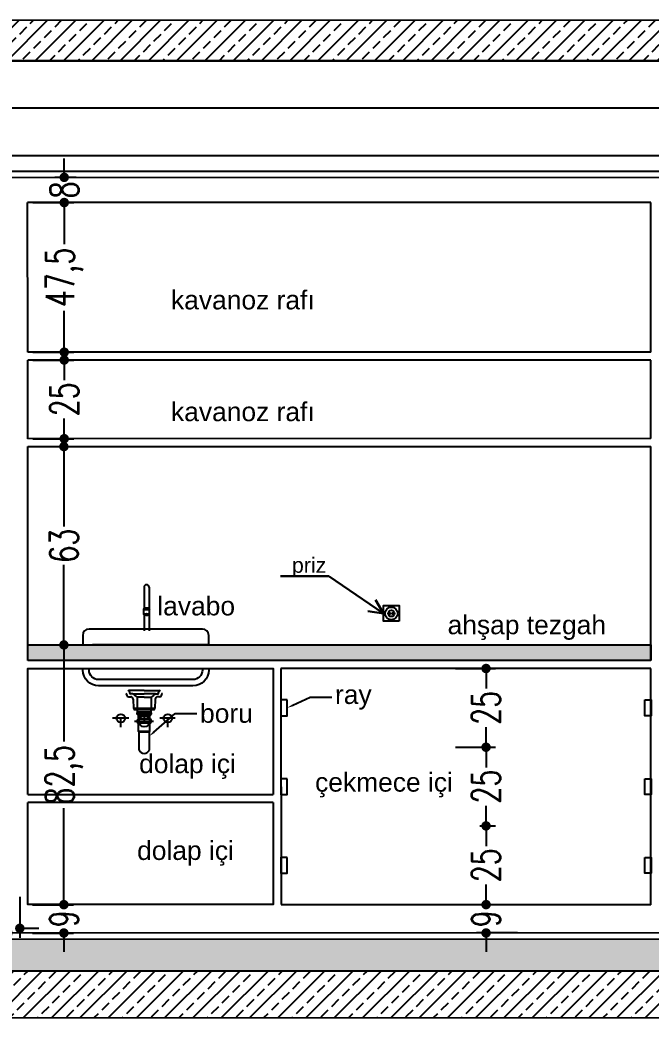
# Model space of a CAD drawing. Header units: millimetres. Extents: x 1064 to 14043, y 831 to 5538.
# Drawn here: x 9997 to 10197.5, y 2529.6 to 2846.6 of the extents above; entities that cross this region are included whole.
import ezdxf
from ezdxf import colors
from ezdxf.entities.mleader import LeaderData, LeaderLine
from ezdxf.math import Vec2, Vec3

# ---------------------------------------------------------------- set-up
doc = ezdxf.new("R2010")
doc.units = ezdxf.units.MM
for name, color, linetype in [('clad', 30, 'Continuous'), ('dim_sec', 193, 'Continuous'), ('furn', 134, 'Continuous'), ('furn_wet', 152, 'Continuous'), ('hatch_conc', 223, 'Continuous'), ('hatch_floor', 197, 'Continuous'), ('layout', 11, 'Continuous'), ('prizler elektrik', 2, 'Continuous'), ('Str_conc', 6, 'Continuous'), ('wall', 4, 'Continuous'), ('wipeout', 134, 'Continuous')]:
    doc.layers.add(name, color=color, linetype=linetype)
doc.layers.add('mobilya', color=30, linetype='Continuous', lineweight=30)
doc.layers.add('transparan', color=7, linetype='Continuous', transparency=0.75)
doc.styles.add('antet', font='arial.ttf')
doc.styles.add('dim', font='simplex.shx', dxfattribs={"width": 0.7})
doc.styles.get("Standard").update_dxf_attribs({"font": 'arial.ttf'})
doc.dimstyles.new('1_50', dxfattribs={"dimtxt": 9, "dimasz": 3, "dimexe": 3, "dimexo": 0, "dimgap": 1, "dimtad": 0, "dimdec": 1, "dimzin": 11, "dimtxsty": 'dim', "dimblk": 'DOT', "dimcen": 1.5, "dimdle": 1.25, "dimclrt": 2, "dimadec": 0, "dimazin": 0, "dimtfac": 1.25, "dimtdec": 1, "dimtix": 1, "dimtofl": 0, "dimtmove": 1, "dimatfit": 3, "dimldrblk": 'DOT', "dimfxl": 10, "dimfxlon": 1, "dimtolj": 1, "dimtzin": 0, "dimarcsym": 0})

# ---------------------------------------------------------------- blocks, each defined once
blk = doc.blocks.new('TS122BCF')
at = {"layer": 'furn_wet'}
for p, q in [((-0.0078, 0.2395), (-0.0078, 0.2316)), ((-0.0078, 0.2316), (-0.0078, 0.1718)), ((0.0078, 0.2395), (0.0078, 0.1716)), ((-0.0091, 0.1527), (-0.0091, 0.1673)), ((0.0091, 0.1527), (0.0091, 0.1673)), ((-0.0078, 0.1518), (-0.0078, 0.151)), ((-0.0078, 0.151), (-0.0078, 0.1004)), ((0.0078, 0.1518), (0.0078, 0.1004))]:
    blk.add_line(p, q, dxfattribs=at)
at = {"layer": 'furn_wet', "flags": 128}
for points in [[(0.0091, 0.1673), (0.0089, 0.1676), (0.0084, 0.1679), (0.0077, 0.1682), (0.0067, 0.1684), (0.0054, 0.1686), (0.004, 0.1688), (0.0025, 0.1689), (0.0008, 0.169), (-0.0009, 0.169), (-0.0025, 0.1689), (-0.0041, 0.1688), (-0.0055, 0.1686), (-0.0067, 0.1684), (-0.0077, 0.1682), (-0.0085, 0.1679), (-0.0089, 0.1676), (-0.0091, 0.1673)], [(0.0091, 0.1662), (0.0089, 0.1665), (0.0084, 0.1668), (0.0077, 0.1671), (0.0067, 0.1673), (0.0054, 0.1675), (0.004, 0.1677), (0.0025, 0.1678), (0.0008, 0.1679), (-0.0009, 0.1679), (-0.0025, 0.1678), (-0.0041, 0.1677), (-0.0055, 0.1675), (-0.0067, 0.1673), (-0.0077, 0.1671), (-0.0085, 0.1668), (-0.0089, 0.1665), (-0.0091, 0.1662)], [(0.0078, 0.1719), (0.0068, 0.1721), (0.0056, 0.1724), (0.0041, 0.1725), (0.0025, 0.1726), (0.0009, 0.1727), (-0.0009, 0.1727), (-0.0025, 0.1726), (-0.0041, 0.1725), (-0.0056, 0.1724), (-0.0068, 0.1721), (-0.0078, 0.1719)]]:
    blk.add_lwpolyline(points, dxfattribs=at)
blk.add_lwpolyline([(-0.0091, 0.1527), (-0.0089, 0.1524), (-0.0084, 0.1521), (-0.0076, 0.1518), (-0.0066, 0.1515), (-0.0053, 0.1513), (-0.0038, 0.1512), (-0.0021, 0.1511), (-0.0004, 0.151), (0.0013, 0.151), (0.003, 0.1511), (0.0045, 0.1512), (0.0059, 0.1514), (0.0071, 0.1516), (0.008, 0.1519), (0.0087, 0.1522), (0.009, 0.1525), (0.009, 0.1528), (0.0087, 0.1532), (0.008, 0.1534), (0.0071, 0.1537), (0.0059, 0.1539), (0.0045, 0.1541), (0.003, 0.1543), (0.0013, 0.1543), (-0.0004, 0.1544), (-0.0021, 0.1543), (-0.0038, 0.1542), (-0.0053, 0.154), (-0.0066, 0.1538), (-0.0076, 0.1536), (-0.0084, 0.1533), (-0.0089, 0.153)], close=True, dxfattribs=at)
at = {"layer": 'furn_wet'}
for centre, radius, start, end in [((0, 0.2395), 0.00782, 0, 180), ((-0.0206, 0.1729), 0.0128, 334.0868, 354.8489), ((0.0205, 0.1729), 0.0128, 185.1511, 205.9132)]:
    blk.add_arc(centre, radius, start, end, dxfattribs=at)
blk = doc.blocks.new('_Dot')
at = {"color": 0, "linetype": 'ByBlock', "lineweight": -2}
blk.add_line((-0.5, 0), (-1, 0), dxfattribs=at)
at = {"color": 0, "linetype": 'ByBlock', "const_width": 0.5}
blk.add_lwpolyline([(-0.25, 0, 1), (0.25, 0, 1)], format="xyb", close=True, dxfattribs=at)
blk = doc.blocks.new('*D117')
at = {"layer": 'Defpoints', "color": 0, "transparency": 16777216}
for p in [(10143.08, 2590.6), (10145.07, 2590.6), (10143.08, 2565.59)]:
    blk.add_point(p, dxfattribs=at)
at = {"layer": 'dim_sec', "color": 0, "lineweight": -2, "transparency": 16777216}
for p, q in [((10143.08, 2590.6), (10148.07, 2590.6)), ((10145.07, 2587.6), (10145.07, 2584.2)), ((10145.07, 2568.59), (10145.07, 2572)), ((10143.08, 2565.59), (10148.07, 2565.59))]:
    blk.add_line(p, q, dxfattribs=at)
at = {"layer": 'dim_sec', "color": 0, "lineweight": -2, "transparency": 16777216, "xscale": 3, "yscale": 3, "zscale": 3}
for p, rotation in [((10145.07, 2590.6), 90), ((10145.07, 2565.59), 270)]:
    blk.add_blockref('_Dot', p, dxfattribs=dict(at, rotation=rotation))
at = {"layer": 'dim_sec', "color": 2, "transparency": 16777216, "insert": (10145.07, 2578.1), "char_height": 9, "attachment_point": 5, "rotation": 90, "style": 'dim'}
blk.add_mtext('\\A1;25', dxfattribs=at)
blk = doc.blocks.new('*D118')
at = {"layer": 'Defpoints', "color": 0, "transparency": 16777216}
for p in [(10135.32, 2615.6), (10145.07, 2615.6), (10143.08, 2590.6)]:
    blk.add_point(p, dxfattribs=at)
at = {"layer": 'dim_sec', "color": 0, "lineweight": -2, "transparency": 16777216}
for p, q in [((10135.32, 2615.6), (10148.07, 2615.6)), ((10145.07, 2612.6), (10145.07, 2609.2)), ((10145.07, 2593.6), (10145.07, 2597)), ((10143.08, 2590.6), (10148.07, 2590.6))]:
    blk.add_line(p, q, dxfattribs=at)
at = {"layer": 'dim_sec', "color": 0, "lineweight": -2, "transparency": 16777216, "xscale": 3, "yscale": 3, "zscale": 3}
for p, rotation in [((10145.07, 2615.6), 90), ((10145.07, 2590.6), 270)]:
    blk.add_blockref('_Dot', p, dxfattribs=dict(at, rotation=rotation))
at = {"layer": 'dim_sec', "color": 2, "transparency": 16777216, "insert": (10145.07, 2603.1), "char_height": 9, "attachment_point": 5, "rotation": 90, "style": 'dim'}
blk.add_mtext('\\A1;25', dxfattribs=at)
blk = doc.blocks.new('*D119')
at = {"layer": 'Defpoints', "color": 0, "transparency": 16777216}
for p in [(10135.32, 2640.6), (10145.07, 2640.6), (10135.32, 2615.6)]:
    blk.add_point(p, dxfattribs=at)
at = {"layer": 'dim_sec', "color": 0, "lineweight": -2, "transparency": 16777216}
for p, q in [((10135.32, 2640.6), (10148.07, 2640.6)), ((10145.07, 2637.6), (10145.07, 2634.2)), ((10145.07, 2618.6), (10145.07, 2622)), ((10135.32, 2615.6), (10148.07, 2615.6))]:
    blk.add_line(p, q, dxfattribs=at)
at = {"layer": 'dim_sec', "color": 0, "lineweight": -2, "transparency": 16777216, "xscale": 3, "yscale": 3, "zscale": 3}
for p, rotation in [((10145.07, 2640.6), 90), ((10145.07, 2615.6), 270)]:
    blk.add_blockref('_Dot', p, dxfattribs=dict(at, rotation=rotation))
at = {"layer": 'dim_sec', "color": 2, "transparency": 16777216, "insert": (10145.07, 2628.1), "char_height": 9, "attachment_point": 5, "rotation": 90, "style": 'dim'}
blk.add_mtext('\\A1;25', dxfattribs=at)
blk = doc.blocks.new('*D148')
at = {"layer": 'Defpoints', "color": 0, "transparency": 16777216}
for p in [(9981.96, 2574.3), (9996.96, 2574.3), (9996.96, 2558.07)]:
    blk.add_point(p, dxfattribs=at)
at = {"layer": 'dim_sec', "color": 0, "lineweight": -2, "transparency": 16777216}
for p, q in [((9981.96, 2568.07), (9981.96, 2555.07)), ((9996.96, 2568.07), (9996.96, 2555.07)), ((9978.96, 2558.07), (9975.96, 2558.07)), ((9999.96, 2558.07), (10002.96, 2558.07))]:
    blk.add_line(p, q, dxfattribs=at)
at = {"layer": 'dim_sec', "color": 0, "lineweight": -2, "transparency": 16777216, "xscale": 3, "yscale": 3, "zscale": 3}
for p, rotation in [((9981.96, 2558.07), 359.9993351884177), ((9996.96, 2558.07), 179.9993351884177)]:
    blk.add_blockref('_Dot', p, dxfattribs=dict(at, rotation=rotation))
at = {"layer": 'dim_sec', "color": 2, "transparency": 16777216, "insert": (9989.46, 2558.07), "char_height": 9, "attachment_point": 5, "rotation": 359.9993, "style": 'dim'}
blk.add_mtext('\\A1;15', dxfattribs=at)
blk = doc.blocks.new('*D149')
at = {"layer": 'Defpoints', "color": 0, "transparency": 16777216}
for p in [(9997.04, 2648.1), (9997.04, 2565.58), (10010.96, 2565.58)]:
    blk.add_point(p, dxfattribs=at)
at = {"layer": 'dim_sec', "color": 0, "lineweight": -2, "transparency": 16777216}
for p, q in [((10000.96, 2648.1), (10013.96, 2648.1)), ((10010.96, 2645.1), (10010.96, 2617.44)), ((10010.96, 2568.58), (10010.96, 2596.24)), ((10000.96, 2565.58), (10013.96, 2565.58))]:
    blk.add_line(p, q, dxfattribs=at)
at = {"layer": 'dim_sec', "color": 0, "lineweight": -2, "transparency": 16777216, "xscale": 3, "yscale": 3, "zscale": 3}
for p, rotation in [((10010.96, 2648.1), 90), ((10010.96, 2565.58), 270)]:
    blk.add_blockref('_Dot', p, dxfattribs=dict(at, rotation=rotation))
at = {"layer": 'dim_sec', "color": 2, "transparency": 16777216, "insert": (10010.96, 2606.84), "char_height": 9, "attachment_point": 5, "rotation": 90, "style": 'dim'}
blk.add_mtext('\\A1;82,5', dxfattribs=at)
blk = doc.blocks.new('*D151')
at = {"layer": 'Defpoints', "color": 0, "transparency": 16777216}
for p in [(9999.46, 2788.6), (10011.07, 2788.6), (9999.46, 2741.1)]:
    blk.add_point(p, dxfattribs=at)
at = {"layer": 'dim_sec', "color": 0, "lineweight": -2, "transparency": 16777216}
for p, q in [((10001.07, 2788.6), (10014.07, 2788.6)), ((10011.07, 2785.6), (10011.07, 2775.45)), ((10011.07, 2744.1), (10011.07, 2754.25)), ((10001.07, 2741.1), (10014.07, 2741.1))]:
    blk.add_line(p, q, dxfattribs=at)
at = {"layer": 'dim_sec', "color": 0, "lineweight": -2, "transparency": 16777216, "xscale": 3, "yscale": 3, "zscale": 3}
for p, rotation in [((10011.07, 2788.6), 90), ((10011.07, 2741.1), 270)]:
    blk.add_blockref('_Dot', p, dxfattribs=dict(at, rotation=rotation))
at = {"layer": 'dim_sec', "color": 2, "transparency": 16777216, "insert": (10011.07, 2764.85), "char_height": 9, "attachment_point": 5, "rotation": 90, "style": 'dim'}
blk.add_mtext('\\A1;47,5', dxfattribs=at)
blk = doc.blocks.new('*D153')
at = {"layer": 'Defpoints', "color": 0, "transparency": 16777216}
for p in [(9997.04, 2711.1), (10010.96, 2711.1), (9997.04, 2648.1)]:
    blk.add_point(p, dxfattribs=at)
at = {"layer": 'dim_sec', "color": 0, "lineweight": -2, "transparency": 16777216}
for p, q in [((10000.96, 2711.1), (10013.96, 2711.1)), ((10010.96, 2708.1), (10010.96, 2685.7)), ((10010.96, 2651.1), (10010.96, 2673.5)), ((10000.96, 2648.1), (10013.96, 2648.1))]:
    blk.add_line(p, q, dxfattribs=at)
at = {"layer": 'dim_sec', "color": 0, "lineweight": -2, "transparency": 16777216, "xscale": 3, "yscale": 3, "zscale": 3}
for p, rotation in [((10010.96, 2711.1), 90), ((10010.96, 2648.1), 270)]:
    blk.add_blockref('_Dot', p, dxfattribs=dict(at, rotation=rotation))
at = {"layer": 'dim_sec', "color": 2, "transparency": 16777216, "insert": (10010.96, 2679.6), "char_height": 9, "attachment_point": 5, "rotation": 90, "style": 'dim'}
blk.add_mtext('\\A1;63', dxfattribs=at)
blk = doc.blocks.new('*D154')
at = {"layer": 'Defpoints', "color": 0, "transparency": 16777216}
for p in [(9999.46, 2738.6), (10011.07, 2738.6), (9999.46, 2713.61)]:
    blk.add_point(p, dxfattribs=at)
at = {"layer": 'dim_sec', "color": 0, "lineweight": -2, "transparency": 16777216}
for p, q in [((10001.07, 2738.6), (10014.07, 2738.6)), ((10011.07, 2735.6), (10011.07, 2732.21)), ((10011.07, 2716.61), (10011.07, 2720.01)), ((10001.07, 2713.61), (10014.07, 2713.61))]:
    blk.add_line(p, q, dxfattribs=at)
at = {"layer": 'dim_sec', "color": 0, "lineweight": -2, "transparency": 16777216, "xscale": 3, "yscale": 3, "zscale": 3}
for p, rotation in [((10011.07, 2738.6), 89.99094977409739), ((10011.07, 2713.61), 269.9909497740974)]:
    blk.add_blockref('_Dot', p, dxfattribs=dict(at, rotation=rotation))
at = {"layer": 'dim_sec', "color": 2, "transparency": 16777216, "insert": (10011.07, 2726.11), "char_height": 9, "attachment_point": 5, "rotation": 89.9909, "style": 'dim'}
blk.add_mtext('\\A1;25', dxfattribs=at)
blk = doc.blocks.new('*D155')
at = {"layer": 'Defpoints', "color": 0, "transparency": 16777216}
for p in [(10011.07, 2796.62), (10014.82, 2796.62), (9999.46, 2788.63)]:
    blk.add_point(p, dxfattribs=at)
at = {"layer": 'dim_sec', "color": 0, "lineweight": -2, "transparency": 16777216}
for p, q in [((10011.07, 2799.62), (10011.07, 2802.62)), ((10014.82, 2796.62), (10008.07, 2796.62)), ((10001.07, 2788.63), (10014.07, 2788.63)), ((10011.07, 2785.63), (10011.07, 2782.63))]:
    blk.add_line(p, q, dxfattribs=at)
at = {"layer": 'dim_sec', "color": 0, "lineweight": -2, "transparency": 16777216, "xscale": 3, "yscale": 3, "zscale": 3}
for p, rotation in [((10011.07, 2796.62), 270), ((10011.07, 2788.63), 90)]:
    blk.add_blockref('_Dot', p, dxfattribs=dict(at, rotation=rotation))
at = {"layer": 'dim_sec', "color": 2, "transparency": 16777216, "insert": (10011.07, 2792.63), "char_height": 9, "attachment_point": 5, "rotation": 90, "style": 'dim'}
blk.add_mtext('\\A1;8', dxfattribs=at)
blk = doc.blocks.new('*D160')
at = {"layer": 'Defpoints', "color": 0, "transparency": 16777216}
for p in [(10143.08, 2565.59), (10145.07, 2556.59), (10162.86, 2556.59)]:
    blk.add_point(p, dxfattribs=at)
at = {"layer": 'dim_sec', "color": 0, "lineweight": -2, "transparency": 16777216}
for p, q in [((10145.07, 2568.59), (10145.07, 2571.59)), ((10143.08, 2565.59), (10148.07, 2565.59)), ((10155.07, 2556.59), (10142.07, 2556.59)), ((10145.07, 2553.59), (10145.07, 2550.59))]:
    blk.add_line(p, q, dxfattribs=at)
at = {"layer": 'dim_sec', "color": 0, "lineweight": -2, "transparency": 16777216, "xscale": 3, "yscale": 3, "zscale": 3}
for p, rotation in [((10145.07, 2565.59), 270), ((10145.07, 2556.59), 90)]:
    blk.add_blockref('_Dot', p, dxfattribs=dict(at, rotation=rotation))
at = {"layer": 'dim_sec', "color": 2, "transparency": 16777216, "insert": (10145.07, 2561.09), "char_height": 9, "attachment_point": 5, "rotation": 90, "style": 'dim'}
blk.add_mtext('\\A1;9', dxfattribs=at)
blk = doc.blocks.new('*D161')
at = {"layer": 'Defpoints', "color": 0, "transparency": 16777216}
for p in [(9997.04, 2565.58), (9979.47, 2556.58), (10010.96, 2556.58)]:
    blk.add_point(p, dxfattribs=at)
at = {"layer": 'dim_sec', "color": 0, "lineweight": -2, "transparency": 16777216}
for p, q in [((10010.96, 2568.58), (10010.96, 2571.58)), ((10000.96, 2565.58), (10013.96, 2565.58)), ((10000.96, 2556.58), (10013.96, 2556.58)), ((10010.96, 2553.58), (10010.96, 2550.58))]:
    blk.add_line(p, q, dxfattribs=at)
at = {"layer": 'dim_sec', "color": 0, "lineweight": -2, "transparency": 16777216, "xscale": 3, "yscale": 3, "zscale": 3}
for p, rotation in [((10010.96, 2565.58), 270), ((10010.96, 2556.58), 90)]:
    blk.add_blockref('_Dot', p, dxfattribs=dict(at, rotation=rotation))
at = {"layer": 'dim_sec', "color": 2, "transparency": 16777216, "insert": (10010.96, 2561.08), "char_height": 9, "attachment_point": 5, "rotation": 90, "style": 'dim'}
blk.add_mtext('\\A1;9', dxfattribs=at)
blk = doc.blocks.new('JHFGJ')
at = {"color": 251, "true_color": 0x636466}
for p, q in [((3306.33, 929.3), (3306.33, 929.44)), ((3307.33, 929.8), (3307.33, 930.11)), ((3308.31, 929.6), (3307.53, 929.6)), ((3315.51, 929.6), (3316.29, 929.6)), ((3316.49, 929.8), (3316.49, 930.11)), ((3317.49, 929.3), (3317.49, 929.44)), ((3307.03, 928.6), (3307.65, 928.6)), ((3308.4, 927.89), (3308.56, 924.9)), ((3309.66, 928.47), (3309.66, 924.9)), ((3314.16, 928.47), (3314.16, 924.9)), ((3315.42, 927.89), (3315.26, 924.9)), ((3316.79, 928.6), (3316.17, 928.6)), ((3311.91, 924.9), (3308.56, 924.9)), ((3311.91, 924.9), (3315.26, 924.9)), ((3311.93, 922.67), (3311.93, 920.01)), ((3307.04, 921.8), (3301.82, 921.8)), ((3304.43, 921.63), (3304.43, 918.98)), ((3314.91, 920.8), (3308.81, 920.8)), ((3321.75, 921.8), (3316.93, 921.8)), ((3319.34, 921.63), (3319.34, 918.98))]:
    blk.add_line(p, q, dxfattribs=at)
for points in [[(3308.59, 924.55), (3315.23, 924.55), (3315.23, 924.9), (3308.59, 924.9)], [(3309.64, 923.5), (3314.13, 923.5), (3314.13, 923.07), (3313.97, 922.73), (3309.95, 922.73), (3309.64, 923.07)], [(3314.13, 923.73), (3309.72, 923.73), (3309.72, 923.5), (3314.13, 923.5)], [(3309.84, 924.55), (3313.99, 924.55), (3313.99, 923.73), (3309.84, 923.73)], [(3310.32, 922.73), (3313.52, 922.73), (3313.52, 921.62), (3310.32, 921.62)], [(3309.64, 920.75), (3314.13, 920.75), (3314.13, 921.18), (3313.97, 921.52), (3309.95, 921.52), (3309.64, 921.18)], [(3309.73, 920.75), (3314.13, 920.75), (3314.13, 920.51), (3309.73, 920.51)], [(3313.99, 920.51), (3309.84, 920.51), (3309.84, 920.36), (3313.99, 920.36)], [(3310.13, 922.56), (3313.64, 922.56), (3313.64, 917.63), (3310.13, 917.63)], [(3310.15, 921.62), (3313.66, 921.62), (3313.66, 921.5), (3310.15, 921.5)], [(3313.64, 917.63), (3310.13, 917.63), (3310.3, 917.51), (3313.5, 917.51)]]:
    blk.add_lwpolyline(points, close=True, dxfattribs=at)
blk.add_lwpolyline([(3310.3, 911.63), (3310.3, 917.51), (3313.5, 917.51), (3313.5, 911.63)], dxfattribs=at)
for centre, radius in [((3304.5, 921.8), 1.34), ((3319.43, 921.8), 1.34), ((3311.93, 920.8), 1.75)]:
    blk.add_circle(centre, radius, dxfattribs=at)
for centre, radius, start, end in [((3306.13, 929.44), 0.2, 0, 87.5406), ((3307.03, 929.3), 0.7, 180, 270), ((3306.83, 930.11), 0.5, 0, 87.9867), ((3307.53, 929.8), 0.2, 180, 270), ((3316.29, 929.8), 0.2, 270, 0), ((3316.99, 930.11), 0.5, 92.0133, 180), ((3316.79, 929.3), 0.7, 270, 0), ((3317.69, 929.44), 0.2, 92.4594, 180), ((3307.65, 927.85), 0.75, 3.0448, 90), ((3316.17, 927.85), 0.75, 90, 176.9552), ((3311.9, 912.4), 1.78, 205.8629, 334.1371)]:
    blk.add_arc(centre, radius, start, end, dxfattribs=at)
for points, knots in [([(3306.87, 930.61), (3306.86, 930.61), (3306.85, 930.61), (3306.85, 930.61), (3306.85, 930.61), (3306.85, 930.61)], [0, 0, 0, 0, 0.997211, 0.997211, 1, 1, 1, 1]), ([(3311.91, 930.59), (3311.25, 930.59), (3310.58, 930.6), (3309.66, 930.6), (3309.37, 930.6), (3308.82, 930.61), (3308.56, 930.61), (3307.86, 930.61), (3307.49, 930.61), (3307.05, 930.61), (3306.93, 930.61), (3306.88, 930.61)], [0, 0, 0, 0, 0.268998, 0.268998, 0.403497, 0.403497, 0.537996, 0.537996, 0.806994, 0.806994, 1, 1, 1, 1]), ([(3311.91, 930.59), (3312.57, 930.59), (3313.24, 930.6), (3314.16, 930.6), (3314.45, 930.6), (3315, 930.61), (3315.26, 930.61), (3315.96, 930.61), (3316.34, 930.61), (3316.77, 930.61), (3316.89, 930.61), (3316.94, 930.61)], [0, 0, 0, 0, 0.268998, 0.268998, 0.403497, 0.403497, 0.537996, 0.537996, 0.806994, 0.806994, 1, 1, 1, 1]), ([(3316.95, 930.61), (3316.97, 930.61), (3316.97, 930.61), (3316.97, 930.61), (3316.97, 930.61), (3316.97, 930.61)], [0, 0, 0, 0, 0.997211, 0.997211, 1, 1, 1, 1]), ([(3311.91, 928.47), (3311.32, 928.47), (3310.74, 928.47), (3309.9, 928.47), (3309.66, 928.47), (3309.66, 928.47)], [0, 0, 0, 0, 0.5, 0.5, 1, 1, 1, 1]), ([(3311.91, 928.47), (3312.5, 928.47), (3313.09, 928.47), (3313.92, 928.47), (3314.16, 928.47), (3314.16, 928.47)], [0, 0, 0, 0, 0.5, 0.5, 1, 1, 1, 1])]:
    blk.add_open_spline(points, degree=3, knots=knots, dxfattribs=at)
for points, degree in [([(3308.31, 929.6), (3308.76, 929.22), (3309.21, 928.85), (3309.66, 928.47)], 3), ([(3308.31, 929.6), (3308.31, 929.6), (3308.86, 929.6), (3309.87, 929.6), (3311.19, 929.6), (3311.91, 929.6)], 2), ([(3315.51, 929.6), (3315.51, 929.6), (3314.96, 929.6), (3313.95, 929.6), (3312.63, 929.6), (3311.91, 929.6)], 2), ([(3315.51, 929.6), (3315.06, 929.22), (3314.61, 928.85), (3314.16, 928.47)], 3)]:
    blk.add_open_spline(points, degree=degree, dxfattribs=at)

msp = doc.modelspace()

# ---------------------------------------------------------------- hatches: boundary and pattern name
at = {"layer": 'hatch_conc', "ltscale": 10}
h = msp.add_hatch(dxfattribs=at)
h.set_pattern_fill('ANSI33', color=256)
h.set_pattern_definition([(45, (-3547.5556, 500.557), (-4.490128, 4.490128), []), (45, (-3543.0655, 500.557), (-4.490128, 4.490128), [3.175, -1.5875])])
h.paths.add_polyline_path([(10347.96446, 2846.60502), (9866.96449, 2846.62388), (9866.96449, 2833.65435), (10347.96446, 2833.63549)])
h = msp.add_hatch(dxfattribs=at)
h.set_pattern_fill('ANSI33', color=256)
h.set_pattern_definition([(45, (-1485.119, 538.536), (-4.490128, 4.490128), []), (45, (-1480.6287, 538.536), (-4.490128, 4.490128), [3.175, -1.5875])])
h.paths.add_polyline_path([(10347.96446, 2529.61454), (10347.96446, 2544.61454), (9866.97716, 2544.56637), (9866.97716, 2529.56637)])
at = {"layer": 'hatch_floor', "ltscale": 10}
h = msp.add_hatch(dxfattribs=at)
h.set_pattern_fill('AR-CONC', color=2, scale=0.1)
h.set_pattern_definition([(50, (6805.416, -3286.673), (18.218467, -1.59391), [1.905, -20.955]), (355, (6805.416, -3286.673), (-3.52434, 19.105685), [1.524, -16.76406]), (100.45144, (6806.934, -3286.806), (14.694125, 17.511775), [1.619, -17.809024]), (46.1842, (6805.416, -3281.593), (27.107904, -4.20423), [2.8575, -31.4325]), (96.63556, (6807.675, -3281.943), (23.74041, 24.74261), [2.4285, -26.71356]), (351.18415, (6805.416, -3281.593), (23.74041, 24.74261), [2.286, -25.14597]), (21, (6807.956, -3282.863), (15.16144, -10.22652), [1.905, -20.955]), (326, (6807.956, -3282.863), (6.180203, 18.418797), [1.524, -16.764]), (71.45144, (6809.22, -3283.715), (21.34164, 8.192277), [1.619, -17.808994]), (37.5, (6805.416, -3286.673), (0.3088603, 8.455504), [0, -16.5608, 0, -17.018, 0, -16.8275]), (7.5, (6805.416, -3286.673), (6.681966, 10.018057), [0, -9.7028, 0, -16.1798, 0, -6.4135]), (327.5, (6799.7515, -3286.673), (13.5590595, -0.5728744), [0, -6.35, 0, -19.812, 0, -26.289]), (317.5, (6797.211, -3286.673), (14.812918, 2.54265), [0, -8.255, 0, -13.1572, 0, -18.669])])
h.paths.add_polyline_path([(9866.97716, 2554.56633), (9866.97716, 2544.56633), (10347.96446, 2544.61454), (10347.96446, 2554.61454)])
at = {"layer": 'wall'}
h = msp.add_hatch(dxfattribs=at)
h.set_pattern_fill('SQUARE', color=256, scale=0.27)
h.set_pattern_definition([(0, (-5855.6635, 21430.2473), (0, 0.85725), [0.85725, -0.85725]), (90, (-5855.6635, 21430.2473), (-0.85725, 5e-17), [0.85725, -0.85725])])
h.paths.add_polyline_path([(10197.46431, 2648.10101), (10056.96373, 2648.10112), (10056.96373, 2648.10101), (10056.06796, 2648.10101), (10020.068, 2648.10101), (10017.95887, 2648.10101), (10016.96373, 2648.10101), (9999.45972, 2648.10117), (9999.45972, 2643.10117), (10197.46431, 2643.10101)])

# ---------------------------------------------------------------- linework, layer by layer
at = {"layer": 'clad'}
msp.add_lwpolyline([(9967.04195, 2803.61824), (9866.95948, 2803.61845), (9866.95948, 2833.65456), (10345.45266, 2833.63549), (10345.45266, 2803.59938), (10247.96446, 2803.59938), (10247.96446, 2818.59938), (9967.04195, 2818.61824)], close=True, dxfattribs=at)
at = {"layer": 'furn'}
for points in [[(9999.45331, 2741.10283), (9999.45029, 2788.60283)], [(10197.46431, 2788.60283), (9999.45029, 2788.60283)], [(10197.46431, 2741.10283), (10197.46431, 2788.60283)], [(10197.46431, 2741.10283), (9999.45331, 2741.10283)], [(10197.46431, 2738.60283), (9999.45347, 2738.60283)], [(9999.45506, 2713.61443), (9999.45347, 2738.60283)], [(10197.46431, 2713.6213), (10197.46431, 2738.60283)], [(10197.46431, 2713.6213), (9999.45514, 2713.61443)], [(9999.45514, 2711.09596), (10197.46431, 2711.10283)], [(9999.45954, 2643.10117), (9999.45522, 2711.09596)], [(10197.46431, 2643.10101), (10197.46431, 2711.10283)], [(9999.45972, 2643.10117), (9999.45972, 2648.10117), (10197.46431, 2648.10101), (10197.46431, 2643.10101)], [(10197.46431, 2643.10101), (9999.45972, 2643.10117)], [(9999.46209, 2600.56501), (9999.46199, 2640.60101), (10077.42224, 2640.60114), (10077.42234, 2600.56499)], [(10197.46431, 2640.60101), (10079.92224, 2640.60111)], [(10079.92224, 2640.60101), (10079.9293, 2565.58929)], [(10197.46431, 2565.5746), (10197.46431, 2640.60101)], [(9999.46209, 2600.56501), (10077.42234, 2600.56499)], [(10077.42235, 2598.07328), (10077.42243, 2565.58548), (9999.46218, 2565.58535), (9999.46209, 2598.07331)], [(10077.42234, 2598.07328), (9999.46209, 2598.07331)], [(10347.96377, 2565.61454), (10347.96446, 2565.61454), (10347.96446, 2556.61454), (9979.46517, 2556.57983), (9979.46517, 2565.57983)], [(10079.9293, 2565.58929), (10197.46431, 2565.60037)]]:
    msp.add_lwpolyline(points, dxfattribs=at)
for points in [[(10081.92224, 2630.60101), (10079.92224, 2630.60101), (10079.92224, 2625.60101), (10081.92224, 2625.60101)], [(10195.47138, 2630.60101), (10197.47138, 2630.60101), (10197.47138, 2625.60101), (10195.47138, 2625.60101)], [(10081.92224, 2605.60101), (10079.92224, 2605.60101), (10079.92224, 2600.60101), (10081.92224, 2600.60101)], [(10195.47138, 2605.60101), (10197.47138, 2605.60101), (10197.47138, 2600.60101), (10195.47138, 2600.60101)], [(10081.92224, 2580.60101), (10079.92224, 2580.60101), (10079.92224, 2575.60101), (10081.92224, 2575.60101)], [(10195.47138, 2580.60101), (10197.47138, 2580.60101), (10197.47138, 2575.60101), (10195.47138, 2575.60101)]]:
    msp.add_lwpolyline(points, close=True, dxfattribs=at)
at = {"layer": 'hatch_floor', "color": 2, "ltscale": 10}
msp.add_lwpolyline([(9866.97716, 2544.56633), (10347.96446, 2544.61454), (10347.96446, 2554.61454), (9866.97716, 2554.56633)], close=True, dxfattribs=at)
at = {"layer": 'mobilya', "ltscale": 10}
for p, q in [((10095.17146, 2669.9498), (10079.78254, 2669.9498)), ((10112.49197, 2658.09047), (10095.17146, 2669.9498)), ((10112.49197, 2658.09047), (10109.99197, 2662.4206)), ((10112.49197, 2658.09047), (10107.55081, 2658.85529))]:
    msp.add_line(p, q, dxfattribs=at)
at = {"layer": 'prizler elektrik', "ltscale": 10}
msp.add_lwpolyline([(10117.49197, 2655.59047), (10112.49197, 2655.59047), (10112.49197, 2660.59047), (10117.49197, 2660.59047)], close=True, dxfattribs=at)
for radius in [2, 1]:
    msp.add_circle((10114.99197, 2658.09047), radius, dxfattribs=at)
at = {"layer": 'prizler elektrik', "color": 6, "ltscale": 10}
for centre in [(10114.59197, 2658.09047), (10115.39197, 2658.09047)]:
    msp.add_circle(centre, 0.2, dxfattribs=at)
at = {"layer": 'Str_conc', "ltscale": 10}
for points in [[(9866.95948, 2846.6241), (10345.45266, 2846.60502), (10345.45266, 2833.63549), (9866.95948, 2833.65456)], [(9866.97716, 2544.56637), (10347.96446, 2544.61454), (10347.96446, 2529.61454), (9866.97716, 2529.56637)]]:
    msp.add_lwpolyline(points, close=True, dxfattribs=at)
at = {"layer": 'transparan'}
for p, q in [((10016.96373, 2648.10101), (10016.96373, 2648.10116)), ((10016.96373, 2648.10101), (10017.95887, 2648.10101)), ((10017.95887, 2648.10101), (10020.068, 2648.10101)), ((10056.06796, 2648.10101), (10020.068, 2648.10101)), ((10056.95887, 2648.10101), (10056.06796, 2648.10101))]:
    msp.add_line(p, q, dxfattribs=at)
at = {"layer": 'transparan', "linetype": 'ByBlock'}
for points in [[(9967.04195, 2803.61824), (10247.96446, 2803.59938)], [(10347.96446, 2556.61454), (9866.96449, 2556.56537)]]:
    msp.add_lwpolyline(points, dxfattribs=at)
at = {"layer": 'transparan'}
msp.add_lwpolyline([(10016.96373, 2648.10101), (10056.96373, 2648.10101), (10056.96373, 2651.12064, 0.414213562), (10054.96373, 2653.12064), (10018.96373, 2653.12064, 0.414213562), (10016.96373, 2651.12064)], format="xyb", close=True, dxfattribs=at)
at = {"layer": 'wall', "color": 251, "true_color": 0x636466}
for points in [[(10056.95887, 2640.6011), (10056.95887, 2640.10101, -0.414213562), (10051.95887, 2635.10101), (10021.95887, 2635.10101, -0.414213562), (10016.95887, 2640.10101), (10016.95887, 2640.60104)], [(10054.95887, 2640.6011), (10054.95887, 2640.10101, -0.414213562), (10051.95887, 2637.10101), (10021.95887, 2637.10101, -0.414213562), (10018.95887, 2640.10101), (10018.95887, 2640.60104)]]:
    msp.add_lwpolyline(points, format="xyb", dxfattribs=at)
at = {"layer": 'wipeout'}
for points in [[(9866.99977, 2798.58647), (10345.45266, 2798.63549)], [(9866.99977, 2796.61935), (10345.45266, 2796.66837)]]:
    msp.add_lwpolyline(points, dxfattribs=at)

# ---------------------------------------------------------------- block references
at = {"xscale": 100, "yscale": 100, "zscale": 100}
msp.add_blockref('TS122BCF', (10037.23268, 2642.47942), dxfattribs=at)
at = {"layer": 'wall'}
msp.add_blockref('JHFGJ', (6724.55266, 1703.00649), dxfattribs=at)

# ---------------------------------------------------------------- texts
at = {"layer": 'layout', "color": 251, "char_height": 6, "width": 282.3357703, "attachment_point": 9, "style": 'antet'}
for s, insert in [('{\\C7;kavanoz rafı}', (10090.63946, 2754.59868)), ('{\\C7; kavanoz rafı}', (10090.63946, 2719.09205)), ('{\\C7;lavabo}', (10065.33602, 2657.38603)), ('{\\C7;ahşap tezgah}', (10183.17843, 2649.63333)), ('{\\C7;dolap içi}', (10065.60229, 2605.52128)), ('{\\C7;çekmece içi}', (10134.53671, 2599.63585)), ('{\\C7;dolap içi}', (10064.96785, 2577.93769))]:
    msp.add_mtext(s, dxfattribs=dict(at, insert=insert))
at = {"layer": 'mobilya', "ltscale": 10}
msp.add_text('priz', height=4.851306, dxfattribs=at).set_placement((10083.39971, 2671.00789))

# ---------------------------------------------------------------- dimensions: what is measured, and where the dimension line sits
at = {"layer": 'dim_sec'}
for base, p1, p2, angle, picture, middle in [((10011.07244, 2796.61935), (9999.45909, 2788.63413), (10014.82244, 2796.61935), 270, '*D155', (10011.07244, 2792.62674)), ((10010.95521, 2711.09596), (9997.04056, 2648.10117), (9997.03597, 2711.09596), 90, '*D153', (10010.95521, 2679.59857)), ((10145.06975, 2640.60101), (10135.31818, 2615.60101), (10135.31818, 2640.60101), 270, '*D119', (10145.06975, 2628.10101)), ((10145.06975, 2615.60101), (10143.07718, 2590.60101), (10135.31818, 2615.60101), 270, '*D118', (10145.06975, 2603.10101)), ((10010.95521, 2556.57983), (9997.04056, 2565.5816), (9979.46517, 2556.57983), 90, '*D161', (10010.95521, 2561.08071)), ((10145.06975, 2556.58996), (10143.07718, 2565.59044), (10162.86042, 2556.58996), 270, '*D160', (10145.06975, 2561.0902))]:
    dim = msp.add_linear_dim(base=base, p1=p1, p2=p2, angle=angle, dimstyle='1_50', dxfattribs=at)
    dim.commit()
    dim.dimension.update_dxf_attribs({"geometry": picture, "text_midpoint": middle})
for p1, p2, distance, picture, middle in [((9999.45909, 2741.10283), (9999.45909, 2788.60283), -11.61335, '*D151', (10011.07244, 2764.85283)), ((9999.45514, 2713.61443), (9999.45909, 2738.60283), -11.61168, '*D154', (10011.0688, 2726.1068)), ((9997.04056, 2648.10117), (9997.04056, 2565.5816), 13.91465, '*D149', (10010.95521, 2606.84138)), ((10143.07718, 2565.59044), (10143.07718, 2590.60101), -1.99257, '*D117', (10145.06975, 2578.09573)), ((9981.95751, 2574.29793), (9996.96359, 2574.29776), -16.22365, '*D148', (9989.46036, 2558.07419))]:
    dim = msp.add_aligned_dim(p1=p1, p2=p2, distance=distance, dimstyle='1_50', dxfattribs=at)
    dim.commit()
    dim.dimension.update_dxf_attribs({"geometry": picture, "text_midpoint": middle})

# ---------------------------------------------------------------- leaders
at = {"layer": 'mobilya'}
ml = msp.add_multileader_mtext('Standard', dxfattribs=at)
ml.set_content('ray', color=256)
ml.set_leader_properties()
ml.build(insert=Vec2(0, 0))
ml.multileader.update_dxf_attribs({"dogleg_length": 2, "arrow_head_size": 2})
ctx = ml.context
ctx.base_point, ctx.char_height, ctx.arrow_head_size, ctx.landing_gap_size, ctx.plane_origin = Vec3(10096.08465, 2631.45623), 6, 2, 1, Vec3(10139.90856, 2538.76991)
notes = []
notes.append((ctx, [(0, (1, 1, 0), (10089.17958, 2631.45623), (1, 0), 6.90508, [(0, [(10081.92224, 2628.10101)], 0, [])])]))
ctx.mtext.insert, ctx.mtext.width, ctx.mtext.defined_height, ctx.mtext.flow_direction = Vec3(10097.08465, 2635.33822), 53.8887348, 19.81848, 5
ml = msp.add_multileader_mtext('Standard', dxfattribs=at)
ml.set_content('boru', color=256)
ml.set_leader_properties()
ml.build(insert=Vec2(0, 0))
ml.multileader.update_dxf_attribs({"dogleg_length": 2, "arrow_head_size": 2})
ctx = ml.context
ctx.base_point, ctx.char_height, ctx.arrow_head_size, ctx.landing_gap_size, ctx.plane_origin = Vec3(10053.2113, 2626.31038), 6, 2, 1, Vec3(10096.0352, 2529.74206)
notes.append((ctx, [(0, (1, 1, 0), (10046.30622, 2626.31038), (1, 0), 6.90508, [(0, [(10038.04888, 2619.07316)], 0, [])])]))
ctx.mtext.insert, ctx.mtext.width, ctx.mtext.defined_height, ctx.mtext.flow_direction = Vec3(10054.2113, 2629.35949), 53.8887348, 19.81848, 5
for ctx, leaders in notes:
    for number, flags, end, landing, length, lines in leaders:
        leader = LeaderData()
        leader.index, (leader.has_last_leader_line, leader.has_dogleg_vector, leader.attachment_direction) = number, flags
        leader.last_leader_point, leader.dogleg_vector, leader.dogleg_length = Vec3(end), Vec3(landing), length
        for number, points, colour, breaks in lines:
            line = LeaderLine()
            line.index, line.vertices, line.color, line.breaks = number, Vec3.list(points), colors.encode_raw_color(colour), breaks
            leader.lines.append(line)
        ctx.leaders.append(leader)

doc.saveas('drawing.dxf')
